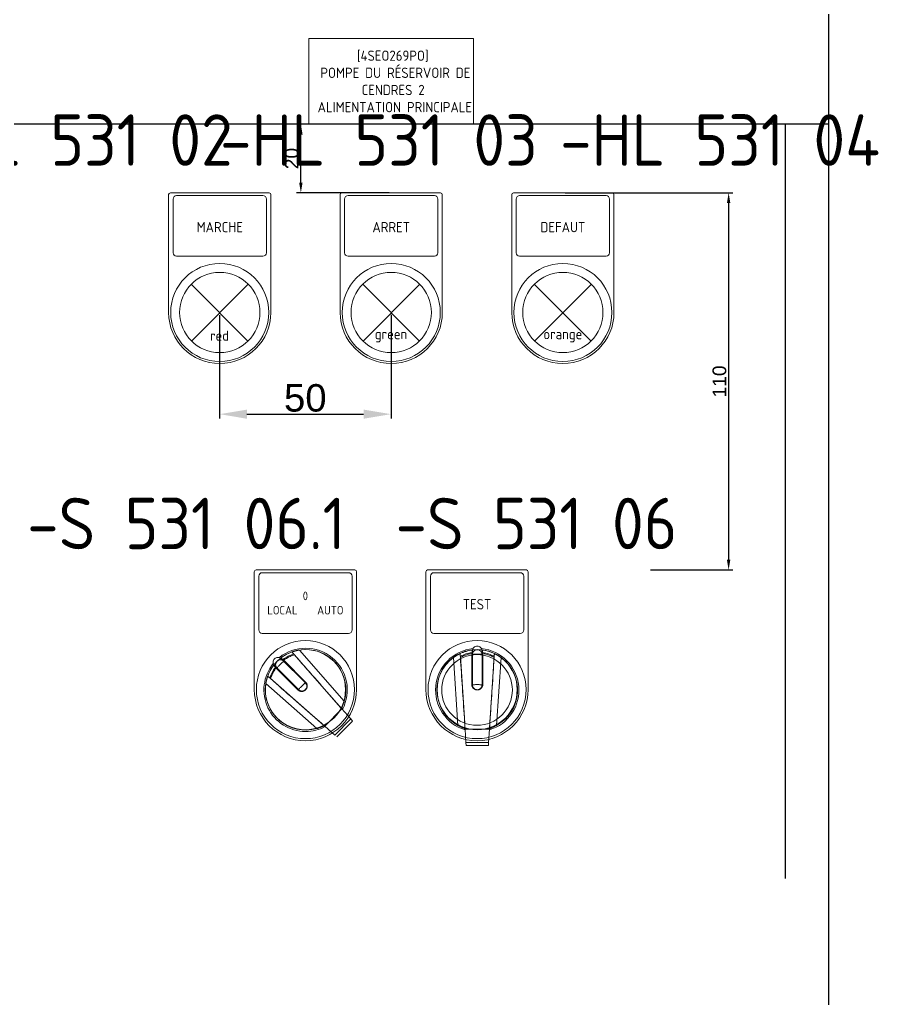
# Model space of a CAD drawing. Header units: millimetres. Extents: x 0 to 69574, y -5 to 41746.
# Drawn here: x 39697.3 to 39951.2, y 11404.2 to 11689.9 of the extents above; entities that cross this region are included whole.
import ezdxf
from ezdxf.enums import TextEntityAlignment as Align

# ---------------------------------------------------------------- set-up
doc = ezdxf.new("R2010")
doc.units = ezdxf.units.MM
doc.set_wipeout_variables(frame=1)
doc.layers.add('! NO PLOT !', color=7, linetype='Continuous', true_color=0xff75dd, plot=False)
doc.layers.add('000-PI-Oprema', color=30, linetype='Continuous', lineweight=5)
doc.layers.add('000-PI-ORMAR', color=2, linetype='Continuous')
doc.layers.add('000-PI_TEXT', color=7, linetype='Continuous')
doc.styles.add('PI0', font='isocpeur.ttf', dxfattribs={"width": 0.9})
doc.styles.get("Standard").update_dxf_attribs({"font": 'arial.ttf'})
doc.dimstyles.new('ISO-25', dxfattribs={"dimtxt": 4, "dimasz": 3, "dimexe": 1.25, "dimexo": 0.625, "dimtad": 1, "dimtxsty": 'Standard', "dimcen": 3, "dimadec": 0, "dimazin": 0, "dimtfac": 1, "dimtmove": 0, "dimatfit": 3, "dimfxl": 1, "dimarcsym": 0})
doc.dimstyles.new('ISO-25-lb', dxfattribs={"dimtxt": 8, "dimasz": 8, "dimexe": 1.25, "dimexo": 0.625, "dimtad": 1, "dimtxsty": 'Standard', "dimcen": 5, "dimadec": 0, "dimazin": 0, "dimtfac": 1, "dimtmove": 0, "dimatfit": 3, "dimfxl": 1, "dimarcsym": 0})

# ---------------------------------------------------------------- blocks, each defined once
blk = doc.blocks.new('podloska')
at = {"layer": '000-PI-Oprema'}
for p, q in [((43278.7, 39063.45), (43278.7, 39097.85)), ((43279.2, 39098.35), (43308, 39098.35)), ((43281, 39097.55), (43306.2, 39097.55)), ((43308.5, 39063.45), (43308.5, 39097.85)), ((43280, 39080.85), (43280, 39096.55)), ((43307.2, 39080.85), (43307.2, 39096.55)), ((43281, 39079.85), (43306.2, 39079.85))]:
    blk.add_line(p, q, dxfattribs=at)
blk.add_circle((43293.6, 39063.45), 14.3, dxfattribs=at)
at = {"layer": '000-PI-Oprema', "ltscale": 0.25}
blk.add_circle((43293.6, 39063.45), 11.7, dxfattribs=at)
at = {"layer": '000-PI-Oprema'}
for centre, radius, start, end in [((43279.2, 39097.85), 0.5, 90, 179.9998), ((43281, 39096.55), 1, 90, 180.0001), ((43306.2, 39096.55), 1, 359.9999, 90), ((43308, 39097.85), 0.5, 0.0002, 90), ((43281, 39080.85), 1, 180, 270), ((43306.2, 39080.85), 1, 270, 0), ((43293.6, 39063.45), 14.9, 180, 0)]:
    blk.add_arc(centre, radius, start, end, dxfattribs=at)
blk = doc.blocks.new('*D1580')
at = {"layer": '! NO PLOT !', "color": 0, "linetype": 'Continuous', "lineweight": -2, "ltscale": 0.25, "transparency": 16777216}
for p, q in [((39755.63, 11603.73), (39755.63, 11573.6)), ((39805.63, 11603.83), (39805.63, 11573.6)), ((39763.63, 11574.85), (39797.63, 11574.85))]:
    blk.add_line(p, q, dxfattribs=at)
at = {"layer": '! NO PLOT !', "color": 0, "ltscale": 0.25, "transparency": 16777216}
for points in [[(39763.63, 11576.18), (39763.63, 11573.51), (39755.63, 11574.85)], [(39797.63, 11576.18), (39797.63, 11573.51), (39805.63, 11574.85)]]:
    blk.add_solid(points, dxfattribs=at)
at = {"layer": 'Defpoints', "color": 0, "ltscale": 0.25, "transparency": 16777216}
for p in [(39755.63, 11604.35), (39805.63, 11604.45), (39805.63, 11574.85)]:
    blk.add_point(p, dxfattribs=at)
at = {"layer": '! NO PLOT !', "color": 0, "ltscale": 0.25, "transparency": 16777216, "insert": (39780.63, 11579.55), "char_height": 8, "attachment_point": 5}
blk.add_mtext('50', dxfattribs=at)
blk = doc.blocks.new('*D1581')
at = {"layer": '! NO PLOT !', "color": 0, "lineweight": -2, "ltscale": 0.25, "transparency": 16777216}
for p, q in [((39856.36, 11639.4), (39905.32, 11639.4)), ((39904.07, 11636.4), (39904.07, 11532.4)), ((39881.28, 11529.4), (39905.32, 11529.4))]:
    blk.add_line(p, q, dxfattribs=at)
at = {"layer": '! NO PLOT !', "color": 0, "ltscale": 0.25, "transparency": 16777216}
for points in [[(39903.57, 11636.4), (39904.57, 11636.4), (39904.07, 11639.4)], [(39903.57, 11532.4), (39904.57, 11532.4), (39904.07, 11529.4)]]:
    blk.add_solid(points, dxfattribs=at)
at = {"layer": 'Defpoints', "color": 0, "ltscale": 0.25, "transparency": 16777216}
for p in [(39855.73, 11639.4), (39880.66, 11529.4), (39904.07, 11529.4)]:
    blk.add_point(p, dxfattribs=at)
at = {"layer": '! NO PLOT !', "color": 0, "ltscale": 0.25, "transparency": 16777216, "insert": (39901.4, 11584.4), "char_height": 4, "attachment_point": 5, "rotation": 90}
blk.add_mtext('110', dxfattribs=at)
blk = doc.blocks.new('*D1594')
at = {"layer": '! NO PLOT !', "color": 0, "lineweight": -2, "ltscale": 0.25, "transparency": 16777216}
for p, q in [((39805.06, 11659.4), (39778.09, 11659.4)), ((39779.34, 11642.4), (39779.34, 11656.4)), ((39805.06, 11639.4), (39778.09, 11639.4))]:
    blk.add_line(p, q, dxfattribs=at)
at = {"layer": '! NO PLOT !', "color": 0, "ltscale": 0.25, "transparency": 16777216}
for points in [[(39778.84, 11656.4), (39779.84, 11656.4), (39779.34, 11659.4)], [(39778.84, 11642.4), (39779.84, 11642.4), (39779.34, 11639.4)]]:
    blk.add_solid(points, dxfattribs=at)
at = {"layer": 'Defpoints', "color": 0, "ltscale": 0.25, "transparency": 16777216}
for p in [(39779.34, 11659.4), (39805.68, 11659.4), (39805.68, 11639.4)]:
    blk.add_point(p, dxfattribs=at)
at = {"layer": '! NO PLOT !', "color": 0, "ltscale": 0.25, "transparency": 16777216, "insert": (39776.67, 11649.4), "char_height": 4, "attachment_point": 5, "rotation": 90}
blk.add_mtext('20', dxfattribs=at)

msp = doc.modelspace()

# ---------------------------------------------------------------- wipeouts: each hides what was drawn before it
msp.add_wipeout([(39609.672, 12763.904), (40001.672, 12763.904), (40001.672, 10766.904), (39609.672, 10766.904)]).dxf.layer = '000-PI-ORMAR'

# ---------------------------------------------------------------- next in the draw order: linework, layer by layer
at = {"layer": '! NO PLOT !'}
msp.add_line((39933.184, 12684.154), (39933.184, 10854.154), dxfattribs=at)
at = {"layer": '! NO PLOT !', "ltscale": 0.25}
for p, q in [((39933.184, 11659.404), (39678.184, 11659.404)), ((39920.511, 11659.404), (39920.511, 11439.404))]:
    msp.add_line(p, q, dxfattribs=at)
at = {"layer": '000-PI-Oprema'}
for p, q in [((39747.361, 11612.727), (39763.907, 11596.181)), ((39764.007, 11612.727), (39747.461, 11596.181)), ((39797.361, 11612.727), (39813.907, 11596.181)), ((39814.007, 11612.727), (39797.461, 11596.181)), ((39847.411, 11612.727), (39863.957, 11596.181)), ((39864.057, 11612.727), (39847.511, 11596.181)), ((39776.735, 11505.491), (39776.738, 11505.492)), ((39776.739, 11505.487), (39776.735, 11505.491)), ((39776.738, 11505.492), (39776.746, 11505.495)), ((39776.751, 11505.473), (39776.739, 11505.487)), ((39776.746, 11505.495), (39776.76, 11505.5)), ((39776.771, 11505.45), (39776.751, 11505.473)), ((39776.76, 11505.5), (39776.781, 11505.507)), ((39776.8, 11505.416), (39776.771, 11505.45)), ((39776.781, 11505.507), (39776.807, 11505.517)), ((39776.838, 11505.373), (39776.8, 11505.416)), ((39776.807, 11505.517), (39776.839, 11505.528)), ((39776.839, 11505.528), (39776.877, 11505.541)), ((39776.877, 11505.541), (39776.92, 11505.556)), ((39776.92, 11505.556), (39776.969, 11505.573)), ((39776.969, 11505.573), (39777.023, 11505.591)), ((39777.023, 11505.591), (39777.081, 11505.61)), ((39777.081, 11505.61), (39777.144, 11505.63)), ((39777.144, 11505.63), (39777.211, 11505.651)), ((39777.211, 11505.651), (39777.28, 11505.673)), ((39777.28, 11505.673), (39777.353, 11505.695)), ((39777.353, 11505.695), (39777.43, 11505.718)), ((39777.43, 11505.718), (39777.511, 11505.741)), ((39777.511, 11505.741), (39777.596, 11505.765)), ((39777.596, 11505.765), (39777.685, 11505.789)), ((39777.685, 11505.789), (39777.778, 11505.814)), ((39777.778, 11505.814), (39777.873, 11505.838)), ((39777.873, 11505.838), (39777.971, 11505.862)), ((39777.971, 11505.862), (39778.072, 11505.886)), ((39778.072, 11505.886), (39778.174, 11505.909)), ((39778.174, 11505.909), (39778.278, 11505.932)), ((39778.278, 11505.932), (39778.383, 11505.953)), ((39778.383, 11505.953), (39778.488, 11505.974)), ((39778.488, 11505.974), (39778.594, 11505.994)), ((39778.594, 11505.994), (39778.699, 11506.013)), ((39778.699, 11506.013), (39778.804, 11506.031)), ((39778.804, 11506.031), (39778.907, 11506.048)), ((39791.999, 11491.129), (39778.907, 11506.048)), ((39829.28, 11495.445), (39829.28, 11506.036)), ((39829.38, 11495.227), (39829.38, 11505.845)), ((39832.18, 11495.227), (39832.18, 11505.845)), ((39832.28, 11495.445), (39832.28, 11506.036)), ((39773.549, 11503.736), (39773.545, 11503.74)), ((39773.561, 11503.724), (39773.549, 11503.736)), ((39773.582, 11503.704), (39773.561, 11503.724)), ((39773.611, 11503.674), (39773.582, 11503.704)), ((39780.657, 11496.487), (39773.609, 11503.535)), ((39773.649, 11503.636), (39773.611, 11503.674)), ((39773.894, 11503.391), (39773.649, 11503.636)), ((39773.979, 11503.306), (39773.894, 11503.391)), ((39774.073, 11503.212), (39773.979, 11503.306)), ((39781.034, 11496.252), (39774.073, 11503.212)), ((39774.193, 11503.234), (39774.14, 11503.287)), ((39774.22, 11503.206), (39774.193, 11503.234)), ((39774.249, 11503.178), (39774.22, 11503.206)), ((39774.337, 11503.09), (39774.249, 11503.178)), ((39774.337, 11503.09), (39774.596, 11503.274)), ((39780.711, 11496.716), (39774.337, 11503.09)), ((39774.596, 11503.274), (39774.861, 11503.451)), ((39774.861, 11503.451), (39775.132, 11503.619)), ((39775.132, 11503.619), (39775.407, 11503.78)), ((39775.407, 11503.78), (39775.688, 11503.932)), ((39775.688, 11503.932), (39775.973, 11504.076)), ((39775.973, 11504.076), (39776.262, 11504.211)), ((39776.262, 11504.211), (39776.556, 11504.337)), ((39776.556, 11504.337), (39776.854, 11504.455)), ((39776.885, 11505.319), (39776.838, 11505.373)), ((39776.854, 11504.455), (39777.155, 11504.563)), ((39776.942, 11505.255), (39776.885, 11505.319)), ((39777.008, 11505.18), (39776.942, 11505.255)), ((39777.083, 11505.094), (39777.008, 11505.18)), ((39777.168, 11504.997), (39777.083, 11505.094)), ((39777.155, 11504.563), (39777.46, 11504.663)), ((39777.262, 11504.89), (39777.168, 11504.997)), ((39777.276, 11504.872), (39777.248, 11504.904)), ((39791.001, 11489.234), (39777.262, 11504.89)), ((39777.305, 11504.839), (39777.276, 11504.872)), ((39777.335, 11504.806), (39777.305, 11504.839)), ((39777.365, 11504.771), (39777.335, 11504.806)), ((39777.396, 11504.736), (39777.365, 11504.771)), ((39777.428, 11504.7), (39777.396, 11504.736)), ((39777.46, 11504.663), (39777.428, 11504.7)), ((39778.19, 11503.831), (39777.46, 11504.663)), ((39778.92, 11502.999), (39778.19, 11503.831)), ((39779.65, 11502.167), (39778.92, 11502.999)), ((39823.857, 11503.876), (39823.942, 11503.937)), ((39825.149, 11484.07), (39823.857, 11503.876)), ((39823.942, 11503.937), (39824.028, 11503.998)), ((39824.028, 11503.998), (39824.116, 11504.059)), ((39824.116, 11504.059), (39824.205, 11504.12)), ((39824.205, 11504.12), (39824.295, 11504.18)), ((39824.295, 11504.18), (39824.384, 11504.239)), ((39824.384, 11504.239), (39824.474, 11504.296)), ((39824.474, 11504.296), (39824.562, 11504.352)), ((39824.562, 11504.352), (39824.65, 11504.406)), ((39824.65, 11504.406), (39824.737, 11504.458)), ((39824.737, 11504.458), (39824.821, 11504.509)), ((39824.821, 11504.509), (39824.904, 11504.557)), ((39824.904, 11504.557), (39824.984, 11504.603)), ((39824.984, 11504.603), (39825.061, 11504.646)), ((39825.061, 11504.646), (39825.135, 11504.687)), ((39825.135, 11504.687), (39825.205, 11504.725)), ((39825.205, 11504.725), (39825.272, 11504.761)), ((39825.272, 11504.761), (39825.337, 11504.795)), ((39825.337, 11504.795), (39825.399, 11504.827)), ((39825.399, 11504.827), (39825.458, 11504.857)), ((39825.458, 11504.857), (39825.513, 11504.885)), ((39825.513, 11504.885), (39825.563, 11504.91)), ((39825.563, 11504.91), (39825.61, 11504.933)), ((39825.61, 11504.933), (39825.651, 11504.953)), ((39825.651, 11504.953), (39825.687, 11504.971)), ((39825.687, 11504.971), (39825.718, 11504.985)), ((39825.718, 11504.985), (39825.743, 11504.997)), ((39825.743, 11504.997), (39825.762, 11505.007)), ((39825.762, 11505.007), (39825.776, 11505.013)), ((39825.776, 11505.013), (39825.784, 11505.017)), ((39825.784, 11505.017), (39825.787, 11505.018)), ((39825.787, 11505.012), (39825.787, 11505.018)), ((39825.788, 11504.994), (39825.787, 11505.012)), ((39825.79, 11504.963), (39825.788, 11504.994)), ((39825.793, 11504.919), (39825.79, 11504.963)), ((39825.797, 11504.862), (39825.793, 11504.919)), ((39825.802, 11504.79), (39825.797, 11504.862)), ((39825.807, 11504.705), (39825.802, 11504.79)), ((39825.814, 11504.605), (39825.807, 11504.705)), ((39825.821, 11504.491), (39825.814, 11504.605)), ((39825.83, 11504.363), (39825.821, 11504.491)), ((39825.839, 11504.22), (39825.83, 11504.363)), ((39825.842, 11504.198), (39825.839, 11504.24)), ((39827.113, 11484.685), (39825.839, 11504.22)), ((39825.844, 11504.154), (39825.842, 11504.198)), ((39825.847, 11504.11), (39825.844, 11504.154)), ((39825.85, 11504.064), (39825.847, 11504.11)), ((39825.853, 11504.017), (39825.85, 11504.064)), ((39825.857, 11503.969), (39825.853, 11504.017)), ((39825.86, 11503.92), (39825.857, 11503.969)), ((39825.86, 11503.92), (39826.146, 11504.065)), ((39825.932, 11502.815), (39825.86, 11503.92)), ((39826.004, 11501.711), (39825.932, 11502.815)), ((39826.146, 11504.065), (39826.435, 11504.201)), ((39826.435, 11504.201), (39826.729, 11504.329)), ((39826.729, 11504.329), (39827.026, 11504.447)), ((39827.026, 11504.447), (39827.326, 11504.556)), ((39827.326, 11504.556), (39827.629, 11504.656)), ((39827.629, 11504.656), (39827.935, 11504.747)), ((39827.935, 11504.747), (39828.244, 11504.828)), ((39828.244, 11504.828), (39828.554, 11504.9)), ((39828.554, 11504.9), (39828.867, 11504.963)), ((39828.867, 11504.963), (39829.18, 11505.016)), ((39829.18, 11496.002), (39829.18, 11505.295)), ((39832.38, 11496.002), (39832.38, 11505.295)), ((39832.694, 11504.963), (39832.38, 11505.016)), ((39833.007, 11504.9), (39832.694, 11504.963)), ((39833.317, 11504.828), (39833.007, 11504.9)), ((39833.626, 11504.747), (39833.317, 11504.828)), ((39833.931, 11504.656), (39833.626, 11504.747)), ((39834.234, 11504.556), (39833.931, 11504.656)), ((39834.535, 11504.447), (39834.234, 11504.556)), ((39834.448, 11484.685), (39835.722, 11504.22)), ((39834.832, 11504.329), (39834.535, 11504.447)), ((39835.126, 11504.201), (39834.832, 11504.329)), ((39835.415, 11504.065), (39835.126, 11504.201)), ((39835.701, 11503.92), (39835.415, 11504.065)), ((39835.557, 11501.711), (39835.629, 11502.815)), ((39835.629, 11502.815), (39835.701, 11503.92)), ((39835.701, 11503.92), (39835.704, 11503.969)), ((39835.704, 11503.969), (39835.708, 11504.017)), ((39835.708, 11504.017), (39835.711, 11504.064)), ((39835.711, 11504.064), (39835.714, 11504.11)), ((39835.714, 11504.11), (39835.716, 11504.154)), ((39835.716, 11504.154), (39835.719, 11504.198)), ((39835.719, 11504.198), (39835.722, 11504.24)), ((39835.722, 11504.22), (39835.731, 11504.363)), ((39835.731, 11504.363), (39835.74, 11504.491)), ((39835.74, 11504.491), (39835.747, 11504.605)), ((39835.747, 11504.605), (39835.754, 11504.705)), ((39835.754, 11504.705), (39835.759, 11504.79)), ((39835.759, 11504.79), (39835.764, 11504.862)), ((39835.764, 11504.862), (39835.768, 11504.919)), ((39835.768, 11504.919), (39835.771, 11504.963)), ((39835.771, 11504.963), (39835.773, 11504.994)), ((39835.773, 11504.994), (39835.774, 11505.012)), ((39835.777, 11505.017), (39835.774, 11505.018)), ((39835.774, 11505.012), (39835.774, 11505.018)), ((39835.785, 11505.013), (39835.777, 11505.017)), ((39835.799, 11505.007), (39835.785, 11505.013)), ((39835.818, 11504.997), (39835.799, 11505.007)), ((39835.843, 11504.985), (39835.818, 11504.997)), ((39835.874, 11504.971), (39835.843, 11504.985)), ((39835.91, 11504.953), (39835.874, 11504.971)), ((39835.951, 11504.933), (39835.91, 11504.953)), ((39835.997, 11504.91), (39835.951, 11504.933)), ((39836.048, 11504.885), (39835.997, 11504.91)), ((39836.103, 11504.857), (39836.048, 11504.885)), ((39836.162, 11504.827), (39836.103, 11504.857)), ((39836.224, 11504.795), (39836.162, 11504.827)), ((39836.289, 11504.761), (39836.224, 11504.795)), ((39836.355, 11504.725), (39836.289, 11504.761)), ((39836.426, 11504.687), (39836.355, 11504.725)), ((39836.412, 11484.07), (39837.704, 11503.876)), ((39836.5, 11504.646), (39836.426, 11504.687)), ((39836.577, 11504.603), (39836.5, 11504.646)), ((39836.657, 11504.557), (39836.577, 11504.603)), ((39836.74, 11504.509), (39836.657, 11504.557)), ((39836.824, 11504.458), (39836.74, 11504.509)), ((39836.911, 11504.406), (39836.824, 11504.458)), ((39836.999, 11504.352), (39836.911, 11504.406)), ((39837.087, 11504.296), (39836.999, 11504.352)), ((39837.177, 11504.239), (39837.087, 11504.296)), ((39837.266, 11504.18), (39837.177, 11504.239)), ((39837.356, 11504.12), (39837.266, 11504.18)), ((39837.445, 11504.059), (39837.356, 11504.12)), ((39837.533, 11503.998), (39837.445, 11504.059)), ((39837.619, 11503.937), (39837.533, 11503.998)), ((39837.704, 11503.876), (39837.619, 11503.937)), ((39771.232, 11499.476), (39771.384, 11499.756)), ((39771.384, 11499.756), (39771.544, 11500.032)), ((39771.428, 11501.615), (39771.424, 11501.619)), ((39771.44, 11501.603), (39771.428, 11501.615)), ((39771.46, 11501.582), (39771.44, 11501.603)), ((39771.49, 11501.553), (39771.46, 11501.582)), ((39771.528, 11501.515), (39771.49, 11501.553)), ((39771.575, 11501.468), (39771.528, 11501.515)), ((39771.544, 11500.032), (39771.713, 11500.303)), ((39771.631, 11501.411), (39771.575, 11501.468)), ((39779.137, 11494.047), (39771.629, 11501.555)), ((39771.697, 11501.345), (39771.631, 11501.411)), ((39771.773, 11501.27), (39771.697, 11501.345)), ((39771.713, 11500.303), (39771.89, 11500.568)), ((39771.858, 11501.185), (39771.773, 11501.27)), ((39771.952, 11501.091), (39771.858, 11501.185)), ((39771.958, 11500.944), (39771.877, 11501.024)), ((39771.89, 11500.568), (39772.074, 11500.827)), ((39778.912, 11494.13), (39771.952, 11501.091)), ((39771.986, 11500.915), (39771.958, 11500.944)), ((39772.074, 11500.827), (39771.986, 11500.915)), ((39778.448, 11494.453), (39772.074, 11500.827)), ((39780.38, 11501.336), (39779.65, 11502.167)), ((39781.109, 11500.504), (39780.38, 11501.336)), ((39781.839, 11499.673), (39781.109, 11500.504)), ((39826.076, 11500.607), (39826.004, 11501.711)), ((39826.148, 11499.503), (39826.076, 11500.607)), ((39835.413, 11499.503), (39835.485, 11500.607)), ((39835.485, 11500.607), (39835.557, 11501.711)), ((39769.21, 11496.781), (39769.232, 11496.886)), ((39769.232, 11496.886), (39769.255, 11496.99)), ((39769.255, 11496.99), (39769.278, 11497.092)), ((39769.278, 11497.092), (39769.302, 11497.192)), ((39769.302, 11497.192), (39769.326, 11497.291)), ((39769.326, 11497.291), (39769.35, 11497.386)), ((39769.35, 11497.386), (39769.375, 11497.478)), ((39769.375, 11497.478), (39769.399, 11497.567)), ((39769.399, 11497.567), (39769.423, 11497.653)), ((39769.423, 11497.653), (39769.446, 11497.734)), ((39769.446, 11497.734), (39769.469, 11497.811)), ((39769.469, 11497.811), (39769.491, 11497.883)), ((39769.491, 11497.883), (39769.512, 11497.953)), ((39769.512, 11497.953), (39769.534, 11498.02)), ((39769.534, 11498.02), (39769.554, 11498.082)), ((39769.554, 11498.082), (39769.573, 11498.141)), ((39769.573, 11498.141), (39769.591, 11498.195)), ((39769.591, 11498.195), (39769.608, 11498.244)), ((39769.608, 11498.244), (39769.623, 11498.287)), ((39769.623, 11498.287), (39769.636, 11498.325)), ((39769.636, 11498.325), (39769.647, 11498.357)), ((39769.647, 11498.357), (39769.656, 11498.383)), ((39769.656, 11498.383), (39769.664, 11498.403)), ((39769.664, 11498.403), (39769.669, 11498.418)), ((39769.669, 11498.418), (39769.672, 11498.426)), ((39769.672, 11498.426), (39769.673, 11498.429)), ((39769.677, 11498.425), (39769.673, 11498.429)), ((39769.691, 11498.413), (39769.677, 11498.425)), ((39769.714, 11498.393), (39769.691, 11498.413)), ((39769.747, 11498.364), (39769.714, 11498.393)), ((39769.791, 11498.326), (39769.747, 11498.364)), ((39769.844, 11498.278), (39769.791, 11498.326)), ((39769.909, 11498.222), (39769.844, 11498.278)), ((39769.984, 11498.156), (39769.909, 11498.222)), ((39770.07, 11498.081), (39769.984, 11498.156)), ((39770.166, 11497.996), (39770.07, 11498.081)), ((39770.274, 11497.902), (39770.166, 11497.996)), ((39770.292, 11497.888), (39770.26, 11497.916)), ((39785.93, 11484.163), (39770.274, 11497.902)), ((39770.324, 11497.859), (39770.292, 11497.888)), ((39770.358, 11497.829), (39770.324, 11497.859)), ((39770.393, 11497.799), (39770.358, 11497.829)), ((39770.428, 11497.768), (39770.393, 11497.799)), ((39770.464, 11497.736), (39770.428, 11497.768)), ((39770.501, 11497.704), (39770.464, 11497.736)), ((39770.501, 11497.704), (39770.601, 11498.009)), ((39771.333, 11496.974), (39770.501, 11497.704)), ((39770.601, 11498.009), (39770.709, 11498.31)), ((39770.709, 11498.31), (39770.827, 11498.607)), ((39770.827, 11498.607), (39770.953, 11498.901)), ((39770.953, 11498.901), (39771.088, 11499.191)), ((39771.088, 11499.191), (39771.232, 11499.476)), ((39772.165, 11496.244), (39771.333, 11496.974)), ((39782.568, 11498.842), (39781.839, 11499.673)), ((39783.298, 11498.01), (39782.568, 11498.842)), ((39784.756, 11496.348), (39783.298, 11498.01)), ((39826.22, 11498.399), (39826.148, 11499.503)), ((39826.292, 11497.295), (39826.22, 11498.399)), ((39826.364, 11496.191), (39826.292, 11497.295)), ((39835.197, 11496.191), (39835.269, 11497.295)), ((39835.269, 11497.295), (39835.341, 11498.399)), ((39835.341, 11498.399), (39835.413, 11499.503)), ((39769.116, 11496.257), (39769.133, 11496.36)), ((39784.034, 11483.165), (39769.116, 11496.257)), ((39769.133, 11496.36), (39769.151, 11496.464)), ((39769.151, 11496.464), (39769.169, 11496.57)), ((39769.169, 11496.57), (39769.189, 11496.675)), ((39769.189, 11496.675), (39769.21, 11496.781)), ((39772.997, 11495.514), (39772.165, 11496.244)), ((39773.828, 11494.784), (39772.997, 11495.514)), ((39774.66, 11494.054), (39773.828, 11494.784)), ((39775.491, 11493.325), (39774.66, 11494.054)), ((39778.5, 11494.404), (39778.448, 11494.453)), ((39778.554, 11494.356), (39778.5, 11494.404)), ((39778.61, 11494.312), (39778.554, 11494.356)), ((39778.668, 11494.269), (39778.61, 11494.312)), ((39778.728, 11494.23), (39778.668, 11494.269)), ((39778.79, 11494.193), (39778.728, 11494.23)), ((39778.853, 11494.159), (39778.79, 11494.193)), ((39778.917, 11494.128), (39778.853, 11494.159)), ((39778.984, 11494.1), (39778.917, 11494.128)), ((39779.051, 11494.074), (39778.984, 11494.1)), ((39779.119, 11494.052), (39779.051, 11494.074)), ((39779.188, 11494.033), (39779.119, 11494.052)), ((39779.258, 11494.017), (39779.188, 11494.033)), ((39779.329, 11494.004), (39779.258, 11494.017)), ((39779.4, 11493.995), (39779.329, 11494.004)), ((39779.472, 11493.988), (39779.4, 11493.995)), ((39779.543, 11493.985), (39779.472, 11493.988)), ((39779.615, 11493.985), (39779.543, 11493.985)), ((39779.615, 11493.985), (39779.687, 11493.988)), ((39779.687, 11493.988), (39779.758, 11493.995)), ((39779.758, 11493.995), (39779.829, 11494.004)), ((39779.829, 11494.004), (39779.9, 11494.017)), ((39779.9, 11494.017), (39779.97, 11494.033)), ((39779.97, 11494.033), (39780.039, 11494.052)), ((39780.039, 11494.052), (39780.108, 11494.074)), ((39780.108, 11494.074), (39780.175, 11494.1)), ((39780.175, 11494.1), (39780.241, 11494.128)), ((39780.241, 11494.128), (39780.306, 11494.159)), ((39780.306, 11494.159), (39780.369, 11494.193)), ((39780.369, 11494.193), (39780.43, 11494.23)), ((39780.43, 11494.23), (39780.49, 11494.269)), ((39780.49, 11494.269), (39780.548, 11494.312)), ((39780.548, 11494.312), (39780.605, 11494.356)), ((39780.605, 11494.356), (39780.659, 11494.404)), ((39781.117, 11496.027), (39780.657, 11496.487)), ((39780.659, 11494.404), (39780.711, 11494.453)), ((39780.76, 11496.664), (39780.711, 11496.716)), ((39780.711, 11494.453), (39780.76, 11494.505)), ((39780.807, 11496.61), (39780.76, 11496.664)), ((39780.76, 11494.505), (39780.807, 11494.559)), ((39780.852, 11496.554), (39780.807, 11496.61)), ((39780.807, 11494.559), (39780.852, 11494.615)), ((39780.894, 11496.496), (39780.852, 11496.554)), ((39780.852, 11494.615), (39780.894, 11494.673)), ((39780.934, 11496.436), (39780.894, 11496.496)), ((39780.894, 11494.673), (39780.934, 11494.733)), ((39780.971, 11496.374), (39780.934, 11496.436)), ((39780.934, 11494.733), (39780.971, 11494.795)), ((39781.005, 11496.311), (39780.971, 11496.374)), ((39780.971, 11494.795), (39781.005, 11494.858)), ((39781.036, 11496.246), (39781.005, 11496.311)), ((39781.005, 11494.858), (39781.036, 11494.923)), ((39781.064, 11496.18), (39781.036, 11496.246)), ((39781.036, 11494.923), (39781.064, 11494.989)), ((39781.089, 11496.113), (39781.064, 11496.18)), ((39781.064, 11494.989), (39781.089, 11495.056)), ((39781.112, 11496.045), (39781.089, 11496.113)), ((39781.089, 11495.056), (39781.112, 11495.125)), ((39781.131, 11495.976), (39781.112, 11496.045)), ((39781.112, 11495.125), (39781.131, 11495.194)), ((39781.147, 11495.906), (39781.131, 11495.976)), ((39781.131, 11495.194), (39781.147, 11495.264)), ((39781.159, 11495.835), (39781.147, 11495.906)), ((39781.147, 11495.264), (39781.16, 11495.334)), ((39781.169, 11495.764), (39781.159, 11495.835)), ((39781.16, 11495.334), (39781.169, 11495.406)), ((39781.176, 11495.692), (39781.169, 11495.764)), ((39781.169, 11495.406), (39781.176, 11495.477)), ((39781.179, 11495.621), (39781.176, 11495.692)), ((39781.176, 11495.477), (39781.179, 11495.549)), ((39781.179, 11495.549), (39781.179, 11495.621)), ((39785.485, 11495.518), (39784.756, 11496.348)), ((39786.214, 11494.687), (39785.485, 11495.518)), ((39786.943, 11493.856), (39786.214, 11494.687)), ((39826.436, 11495.088), (39826.364, 11496.191)), ((39826.508, 11493.985), (39826.436, 11495.088)), ((39826.58, 11492.881), (39826.508, 11493.985)), ((39829.182, 11495.93), (39829.18, 11496.002)), ((39829.187, 11495.859), (39829.182, 11495.93)), ((39829.195, 11495.787), (39829.187, 11495.859)), ((39829.206, 11495.716), (39829.195, 11495.787)), ((39829.221, 11495.646), (39829.206, 11495.716)), ((39829.238, 11495.576), (39829.221, 11495.646)), ((39829.259, 11495.508), (39829.238, 11495.576)), ((39829.282, 11495.44), (39829.259, 11495.508)), ((39829.309, 11495.373), (39829.282, 11495.44)), ((39829.339, 11495.308), (39829.309, 11495.373)), ((39829.371, 11495.244), (39829.339, 11495.308)), ((39829.407, 11495.181), (39829.371, 11495.244)), ((39829.445, 11495.121), (39829.407, 11495.181)), ((39829.486, 11495.062), (39829.445, 11495.121)), ((39829.529, 11495.005), (39829.486, 11495.062)), ((39829.576, 11494.949), (39829.529, 11495.005)), ((39829.624, 11494.896), (39829.576, 11494.949)), ((39829.675, 11494.846), (39829.624, 11494.896)), ((39829.728, 11494.797), (39829.675, 11494.846)), ((39829.783, 11494.751), (39829.728, 11494.797)), ((39829.84, 11494.708), (39829.783, 11494.751)), ((39829.899, 11494.667), (39829.84, 11494.708)), ((39829.96, 11494.629), (39829.899, 11494.667)), ((39830.022, 11494.593), (39829.96, 11494.629)), ((39830.086, 11494.561), (39830.022, 11494.593)), ((39830.152, 11494.531), (39830.086, 11494.561)), ((39830.218, 11494.504), (39830.152, 11494.531)), ((39830.286, 11494.48), (39830.218, 11494.504)), ((39830.355, 11494.46), (39830.286, 11494.48)), ((39830.424, 11494.442), (39830.355, 11494.46)), ((39830.495, 11494.428), (39830.424, 11494.442)), ((39830.566, 11494.417), (39830.495, 11494.428)), ((39830.637, 11494.408), (39830.566, 11494.417)), ((39830.709, 11494.404), (39830.637, 11494.408)), ((39830.78, 11494.402), (39830.709, 11494.404)), ((39830.78, 11494.402), (39830.852, 11494.404)), ((39830.852, 11494.404), (39830.924, 11494.408)), ((39830.924, 11494.408), (39830.995, 11494.417)), ((39830.995, 11494.417), (39831.066, 11494.428)), ((39831.066, 11494.428), (39831.136, 11494.442)), ((39831.136, 11494.442), (39831.206, 11494.46)), ((39831.206, 11494.46), (39831.275, 11494.48)), ((39831.275, 11494.48), (39831.343, 11494.504)), ((39831.343, 11494.504), (39831.409, 11494.531)), ((39831.409, 11494.531), (39831.475, 11494.561)), ((39831.475, 11494.561), (39831.539, 11494.593)), ((39831.539, 11494.593), (39831.601, 11494.629)), ((39831.601, 11494.629), (39831.662, 11494.667)), ((39831.662, 11494.667), (39831.721, 11494.708)), ((39831.721, 11494.708), (39831.778, 11494.751)), ((39831.778, 11494.751), (39831.833, 11494.797)), ((39831.833, 11494.797), (39831.886, 11494.846)), ((39831.886, 11494.846), (39831.937, 11494.896)), ((39831.937, 11494.896), (39831.985, 11494.949)), ((39831.985, 11494.949), (39832.031, 11495.005)), ((39832.031, 11495.005), (39832.075, 11495.062)), ((39832.075, 11495.062), (39832.116, 11495.121)), ((39832.116, 11495.121), (39832.154, 11495.181)), ((39832.154, 11495.181), (39832.189, 11495.244)), ((39832.189, 11495.244), (39832.222, 11495.308)), ((39832.222, 11495.308), (39832.252, 11495.373)), ((39832.252, 11495.373), (39832.278, 11495.44)), ((39832.278, 11495.44), (39832.302, 11495.508)), ((39832.302, 11495.508), (39832.323, 11495.576)), ((39832.323, 11495.576), (39832.34, 11495.646)), ((39832.34, 11495.646), (39832.355, 11495.716)), ((39832.355, 11495.716), (39832.366, 11495.787)), ((39832.366, 11495.787), (39832.374, 11495.859)), ((39832.374, 11495.859), (39832.379, 11495.93)), ((39832.379, 11495.93), (39832.38, 11496.002)), ((39834.981, 11492.881), (39835.053, 11493.985)), ((39835.053, 11493.985), (39835.125, 11495.088)), ((39835.125, 11495.088), (39835.197, 11496.191)), ((39776.322, 11492.595), (39775.491, 11493.325)), ((39777.153, 11491.866), (39776.322, 11492.595)), ((39778.815, 11490.408), (39777.153, 11491.866)), ((39787.672, 11493.026), (39786.943, 11493.856)), ((39789.129, 11491.365), (39787.672, 11493.026)), ((39789.858, 11490.535), (39789.129, 11491.365)), ((39791.934, 11490.914), (39791.999, 11491.129)), ((39826.652, 11491.778), (39826.58, 11492.881)), ((39826.723, 11490.675), (39826.652, 11491.778)), ((39834.837, 11490.675), (39834.909, 11491.778)), ((39834.909, 11491.778), (39834.981, 11492.881)), ((39779.646, 11489.678), (39778.815, 11490.408)), ((39780.477, 11488.949), (39779.646, 11489.678)), ((39781.308, 11488.221), (39780.477, 11488.949)), ((39786.289, 11483.849), (39791.314, 11488.875)), ((39786.293, 11483.844), (39791.32, 11488.871)), ((39791.314, 11488.875), (39789.858, 11490.535)), ((39790.174, 11490.175), (39790.175, 11490.176)), ((39791, 11489.233), (39791.001, 11489.234)), ((39791.32, 11488.871), (39791.001, 11489.234)), ((39793.893, 11485.939), (39791.32, 11488.871)), ((39791.334, 11489.166), (39791.337, 11489.229)), ((39791.336, 11489.103), (39791.334, 11489.166)), ((39791.344, 11489.042), (39791.336, 11489.103)), ((39791.337, 11489.229), (39791.345, 11489.294)), ((39791.357, 11488.981), (39791.344, 11489.042)), ((39791.345, 11489.294), (39791.358, 11489.359)), ((39791.375, 11488.922), (39791.357, 11488.981)), ((39791.358, 11489.359), (39791.375, 11489.426)), ((39791.375, 11489.426), (39791.396, 11489.495)), ((39791.398, 11488.863), (39791.375, 11488.922)), ((39791.396, 11489.495), (39791.422, 11489.565)), ((39791.427, 11488.803), (39791.398, 11488.863)), ((39791.422, 11489.565), (39791.45, 11489.638)), ((39791.461, 11488.744), (39791.427, 11488.803)), ((39791.45, 11489.638), (39791.482, 11489.713)), ((39791.499, 11488.684), (39791.461, 11488.744)), ((39791.482, 11489.713), (39791.556, 11489.883)), ((39791.543, 11488.624), (39791.499, 11488.684)), ((39791.591, 11488.564), (39791.543, 11488.624)), ((39791.556, 11489.883), (39791.632, 11490.07)), ((39791.643, 11488.503), (39791.591, 11488.564)), ((39791.632, 11490.07), (39791.71, 11490.27)), ((39791.71, 11490.27), (39791.788, 11490.48)), ((39791.788, 11490.48), (39791.863, 11490.696)), ((39791.863, 11490.696), (39791.934, 11490.914)), ((39826.795, 11489.573), (39826.723, 11490.675)), ((39826.867, 11488.47), (39826.795, 11489.573)), ((39826.939, 11487.368), (39826.867, 11488.47)), ((39834.622, 11487.368), (39834.694, 11488.47)), ((39834.694, 11488.47), (39834.765, 11489.573)), ((39834.765, 11489.573), (39834.837, 11490.675)), ((39782.138, 11487.492), (39781.308, 11488.221)), ((39784.629, 11485.306), (39782.138, 11487.492)), ((39789.225, 11481.271), (39793.893, 11485.939)), ((39794.44, 11485.316), (39793.893, 11485.939)), ((39827.011, 11486.266), (39826.939, 11487.368)), ((39827.083, 11485.163), (39827.011, 11486.266)), ((39834.478, 11485.163), (39834.55, 11486.266)), ((39834.55, 11486.266), (39834.622, 11487.368)), ((39784.034, 11483.165), (39784.171, 11483.206)), ((39784.171, 11483.206), (39784.309, 11483.249)), ((39784.309, 11483.249), (39784.448, 11483.295)), ((39784.448, 11483.295), (39784.586, 11483.342)), ((39784.586, 11483.342), (39784.722, 11483.39)), ((39786.289, 11483.849), (39784.629, 11485.306)), ((39784.722, 11483.39), (39784.856, 11483.439)), ((39784.856, 11483.439), (39784.986, 11483.489)), ((39784.986, 11483.489), (39785.111, 11483.539)), ((39784.988, 11484.989), (39784.989, 11484.99)), ((39785.111, 11483.539), (39785.231, 11483.588)), ((39785.231, 11483.588), (39785.345, 11483.636)), ((39785.345, 11483.636), (39785.451, 11483.682)), ((39785.451, 11483.682), (39785.525, 11483.713)), ((39785.525, 11483.713), (39785.598, 11483.742)), ((39785.598, 11483.742), (39785.669, 11483.767)), ((39785.669, 11483.767), (39785.738, 11483.789)), ((39785.738, 11483.789), (39785.806, 11483.806)), ((39785.806, 11483.806), (39785.871, 11483.819)), ((39785.871, 11483.819), (39785.935, 11483.827)), ((39785.93, 11484.163), (39785.931, 11484.164)), ((39786.293, 11483.844), (39785.93, 11484.163)), ((39785.935, 11483.827), (39785.998, 11483.83)), ((39786.06, 11483.827), (39785.998, 11483.83)), ((39786.122, 11483.82), (39786.06, 11483.827)), ((39786.183, 11483.807), (39786.122, 11483.82)), ((39786.243, 11483.789), (39786.183, 11483.807)), ((39786.302, 11483.765), (39786.243, 11483.789)), ((39789.225, 11481.271), (39786.293, 11483.844)), ((39786.361, 11483.737), (39786.302, 11483.765)), ((39786.42, 11483.703), (39786.361, 11483.737)), ((39786.479, 11483.664), (39786.42, 11483.703)), ((39786.539, 11483.621), (39786.479, 11483.664)), ((39786.6, 11483.573), (39786.539, 11483.621)), ((39786.661, 11483.521), (39786.6, 11483.573)), ((39789.848, 11480.724), (39794.44, 11485.316)), ((39825.274, 11484.002), (39825.149, 11484.07)), ((39825.402, 11483.935), (39825.274, 11484.002)), ((39825.533, 11483.869), (39825.402, 11483.935)), ((39825.664, 11483.805), (39825.533, 11483.869)), ((39825.794, 11483.742), (39825.664, 11483.805)), ((39825.924, 11483.683), (39825.794, 11483.742)), ((39826.051, 11483.626), (39825.924, 11483.683)), ((39826.174, 11483.572), (39826.051, 11483.626)), ((39826.294, 11483.522), (39826.174, 11483.572)), ((39826.408, 11483.476), (39826.294, 11483.522)), ((39826.516, 11483.433), (39826.408, 11483.476)), ((39826.591, 11483.403), (39826.516, 11483.433)), ((39826.662, 11483.372), (39826.591, 11483.403)), ((39826.73, 11483.34), (39826.662, 11483.372)), ((39826.795, 11483.306), (39826.73, 11483.34)), ((39826.854, 11483.271), (39826.795, 11483.306)), ((39826.91, 11483.233), (39826.854, 11483.271)), ((39826.961, 11483.194), (39826.91, 11483.233)), ((39827.007, 11483.151), (39826.961, 11483.194)), ((39827.05, 11483.106), (39827.007, 11483.151)), ((39827.088, 11483.057), (39827.05, 11483.106)), ((39827.155, 11484.061), (39827.083, 11485.163)), ((39827.122, 11483.004), (39827.088, 11483.057)), ((39827.194, 11483.435), (39827.113, 11484.685)), ((39827.113, 11484.685), (39827.114, 11484.685)), ((39827.151, 11482.949), (39827.122, 11483.004)), ((39827.177, 11482.891), (39827.151, 11482.949)), ((39827.227, 11482.96), (39827.155, 11484.061)), ((39827.198, 11482.829), (39827.177, 11482.891)), ((39827.226, 11482.953), (39827.194, 11483.435)), ((39827.194, 11483.435), (39827.196, 11483.435)), ((39827.216, 11482.763), (39827.198, 11482.829)), ((39827.231, 11482.694), (39827.216, 11482.763)), ((39827.48, 11479.06), (39827.226, 11482.953)), ((39827.226, 11482.953), (39834.335, 11482.953)), ((39827.227, 11482.96), (39834.334, 11482.96)), ((39827.242, 11482.621), (39827.231, 11482.694)), ((39827.251, 11482.544), (39827.242, 11482.621)), ((39827.258, 11482.465), (39827.251, 11482.544)), ((39834.081, 11479.06), (39834.335, 11482.953)), ((39834.303, 11482.465), (39834.31, 11482.544)), ((39834.31, 11482.544), (39834.318, 11482.621)), ((39834.318, 11482.621), (39834.33, 11482.694)), ((39834.33, 11482.694), (39834.345, 11482.764)), ((39834.334, 11482.96), (39834.406, 11484.061)), ((39834.335, 11482.953), (39834.367, 11483.435)), ((39834.345, 11482.764), (39834.363, 11482.83)), ((39834.363, 11482.83), (39834.384, 11482.892)), ((39834.365, 11483.435), (39834.367, 11483.435)), ((39834.367, 11483.435), (39834.448, 11484.685)), ((39834.384, 11482.892), (39834.41, 11482.95)), ((39834.406, 11484.061), (39834.478, 11485.163)), ((39834.41, 11482.95), (39834.439, 11483.005)), ((39834.439, 11483.005), (39834.473, 11483.056)), ((39834.447, 11484.685), (39834.448, 11484.685)), ((39834.473, 11483.056), (39834.511, 11483.105)), ((39834.511, 11483.105), (39834.553, 11483.151)), ((39834.553, 11483.151), (39834.601, 11483.194)), ((39834.601, 11483.194), (39834.652, 11483.234)), ((39834.652, 11483.234), (39834.707, 11483.271)), ((39834.707, 11483.271), (39834.767, 11483.307)), ((39834.767, 11483.307), (39834.83, 11483.34)), ((39834.83, 11483.34), (39834.898, 11483.372)), ((39834.898, 11483.372), (39834.969, 11483.403)), ((39834.969, 11483.403), (39835.045, 11483.433)), ((39835.045, 11483.433), (39835.153, 11483.476)), ((39835.153, 11483.476), (39835.267, 11483.522)), ((39835.267, 11483.522), (39835.386, 11483.572)), ((39835.386, 11483.572), (39835.51, 11483.626)), ((39835.51, 11483.626), (39835.637, 11483.683)), ((39835.637, 11483.683), (39835.767, 11483.742)), ((39835.767, 11483.742), (39835.897, 11483.805)), ((39835.897, 11483.805), (39836.028, 11483.869)), ((39836.028, 11483.869), (39836.159, 11483.935)), ((39836.159, 11483.935), (39836.287, 11484.002)), ((39836.287, 11484.002), (39836.412, 11484.07)), ((39827.534, 11478.233), (39827.48, 11479.06)), ((39827.48, 11479.06), (39834.081, 11479.06)), ((39827.534, 11478.233), (39834.027, 11478.233)), ((39834.027, 11478.233), (39834.081, 11479.06))]:
    msp.add_line(p, q, dxfattribs=at)
msp.add_lwpolyline([(39781.684, 11684.404), (39829.684, 11684.404), (39829.684, 11659.404), (39781.684, 11659.404)], close=True, dxfattribs=at)
for points in [[(39829.497, 11506.405), (39829.41, 11506.131), (39829.38, 11505.845)], [(39832.18, 11504.762), (39832.154, 11505.034), (39832.074, 11505.296), (39831.945, 11505.538), (39831.77, 11505.749), (39831.558, 11505.923), (39831.316, 11506.052), (39831.054, 11506.131), (39830.78, 11506.158), (39830.507, 11506.131), (39830.245, 11506.052), (39830.003, 11505.923), (39829.79, 11505.749), (39829.616, 11505.538), (39829.487, 11505.296), (39829.407, 11505.034), (39829.38, 11504.762)], [(39832.064, 11506.405), (39831.933, 11506.625), (39831.759, 11506.818), (39831.548, 11506.975), (39831.309, 11507.092), (39831.05, 11507.164), (39830.78, 11507.189), (39830.511, 11507.164), (39830.252, 11507.092), (39830.013, 11506.975), (39829.802, 11506.818), (39829.628, 11506.625), (39829.497, 11506.405)], [(39832.18, 11505.845), (39832.151, 11506.131), (39832.064, 11506.405)], [(39773.131, 11503.849), (39772.882, 11503.911), (39772.623, 11503.924), (39772.363, 11503.887), (39772.111, 11503.8), (39771.877, 11503.668), (39771.669, 11503.495), (39771.496, 11503.287), (39771.364, 11503.053), (39771.277, 11502.801), (39771.24, 11502.541), (39771.252, 11502.281), (39771.315, 11502.033)], [(39774.375, 11502.769), (39774.163, 11502.942), (39773.922, 11503.071), (39773.66, 11503.15), (39773.387, 11503.177), (39773.114, 11503.15), (39772.852, 11503.07), (39772.61, 11502.94), (39772.398, 11502.766), (39772.224, 11502.554), (39772.094, 11502.312), (39772.014, 11502.05), (39771.987, 11501.777), (39772.013, 11501.504), (39772.093, 11501.242), (39772.221, 11501.001), (39772.395, 11500.789)], [(39774.375, 11502.769), (39774.344, 11502.761), (39774.277, 11502.716), (39774.175, 11502.635), (39774.043, 11502.52), (39773.886, 11502.378), (39773.71, 11502.212), (39773.52, 11502.03), (39773.326, 11501.838), (39773.134, 11501.643), (39772.952, 11501.454), (39772.786, 11501.278), (39772.643, 11501.12), (39772.529, 11500.988), (39772.448, 11500.887), (39772.403, 11500.819), (39772.395, 11500.789)], [(39773.609, 11503.535), (39773.386, 11503.716), (39773.131, 11503.849)], [(39832.18, 11504.762), (39832.154, 11504.778), (39832.074, 11504.794), (39831.945, 11504.808), (39831.77, 11504.821), (39831.558, 11504.831), (39831.316, 11504.839), (39831.054, 11504.843), (39830.78, 11504.845), (39830.507, 11504.843), (39830.245, 11504.839), (39830.003, 11504.831), (39829.79, 11504.821), (39829.616, 11504.808), (39829.487, 11504.794), (39829.407, 11504.778), (39829.38, 11504.762)], [(39771.315, 11502.033), (39771.447, 11501.778), (39771.629, 11501.555)], [(39780.657, 11496.487), (39780.627, 11496.479), (39780.559, 11496.434), (39780.458, 11496.352), (39780.326, 11496.238), (39780.168, 11496.096), (39779.992, 11495.93), (39779.803, 11495.747), (39779.608, 11495.555), (39779.416, 11495.361), (39779.234, 11495.172), (39779.068, 11494.996), (39778.926, 11494.838), (39778.811, 11494.706), (39778.73, 11494.605), (39778.685, 11494.537), (39778.677, 11494.507)], [(39778.677, 11494.507), (39778.889, 11494.333), (39779.131, 11494.204), (39779.393, 11494.125), (39779.666, 11494.098), (39779.939, 11494.125), (39780.201, 11494.205), (39780.443, 11494.334), (39780.655, 11494.509), (39780.829, 11494.721), (39780.959, 11494.963), (39781.039, 11495.225), (39781.066, 11495.498), (39781.039, 11495.771), (39780.96, 11496.033), (39780.831, 11496.275), (39780.657, 11496.487)], [(39832.18, 11495.878), (39832.154, 11495.894), (39832.074, 11495.909), (39831.945, 11495.924), (39831.77, 11495.936), (39831.558, 11495.947), (39831.316, 11495.954), (39831.054, 11495.959), (39830.78, 11495.961), (39830.507, 11495.959), (39830.245, 11495.954), (39830.003, 11495.947), (39829.79, 11495.936), (39829.616, 11495.924), (39829.487, 11495.909), (39829.407, 11495.894), (39829.38, 11495.878)], [(39829.38, 11495.878), (39829.407, 11495.605), (39829.487, 11495.343), (39829.616, 11495.101), (39829.79, 11494.89), (39830.003, 11494.716), (39830.245, 11494.587), (39830.507, 11494.507), (39830.78, 11494.48), (39831.054, 11494.507), (39831.316, 11494.587), (39831.558, 11494.716), (39831.77, 11494.89), (39831.945, 11495.101), (39832.074, 11495.343), (39832.154, 11495.605), (39832.18, 11495.878)]]:
    msp.add_lwpolyline(points, dxfattribs=at)
at = {"layer": '000-PI-Oprema', "ltscale": 0.25}
msp.add_circle((39830.78, 11494.482), 11.7, dxfattribs=at)
at = {"layer": '000-PI-Oprema'}
msp.add_circle((39830.709, 11494.404), 10.3, dxfattribs=at)
for centre, radius, start, end in [((39780.725, 11494.439), 12.15, 332.06339, 129.08147), ((39780.725, 11494.439), 11.75, 109.84984, 128.23046), ((39780.725, 11494.439), 11.75, 343.63927, 98.89794), ((39830.78, 11494.382), 12.15, 95.91853, 252.93658), ((39830.78, 11494.382), 11.75, 97.33437, 115.15016), ((39830.78, 11494.382), 11.75, 96.76953, 97.33437), ((39830.78, 11494.382), 12.15, 287.06339, 84.08147), ((39830.78, 11494.382), 11.75, 64.84984, 83.23046), ((39780.725, 11494.439), 11.01, 126.64371, 127.16937), ((39780.711, 11494.453), 11.01, 108.33018, 126.64371), ((39780.725, 11494.439), 11.01, 108.33018, 108.33753), ((39830.78, 11494.382), 11.75, 126.10206, 241.36073), ((39830.78, 11494.402), 11.01, 98.35629, 116.66982), ((39830.78, 11494.382), 11.01, 116.66247, 116.66982), ((39830.78, 11494.382), 11.01, 97.83063, 98.35629), ((39830.78, 11494.382), 11.01, 81.64371, 82.16937), ((39830.78, 11494.402), 11.01, 63.33018, 81.64371), ((39830.78, 11494.382), 11.01, 63.33018, 63.33753), ((39830.78, 11494.382), 11.75, 298.63927, 53.89794), ((39780.725, 11494.439), 12.15, 140.91853, 270), ((39780.725, 11494.439), 11.75, 142.33437, 160.15016), ((39780.711, 11494.453), 11.01, 143.35629, 161.66982), ((39780.725, 11494.439), 11.75, 141.76954, 142.33437), ((39780.725, 11494.439), 11.01, 142.83063, 143.35629), ((39780.725, 11494.439), 11.01, 161.66247, 161.66982), ((39780.725, 11494.439), 11.75, 171.10206, 286.36073), ((39780.725, 11494.439), 12.15, 270, 297.93658)]:
    msp.add_arc(centre, radius, start, end, dxfattribs=at)

# ---------------------------------------------------------------- next in the draw order: block references
for p in [(-3537.912, -27458.947), (-3487.912, -27458.947), (-3437.862, -27458.947), (-3512.937, -27568.947), (-3462.887, -27568.947)]:
    msp.add_blockref('podloska', p, dxfattribs=at)

# ---------------------------------------------------------------- next in the draw order: texts
at = {"layer": '! NO PLOT !', "char_height": 3, "width": 27.82747, "attachment_point": 5, "style": 'PI0'}
for s, insert in [('{\\fISOCPEUR|b0|i0|c238|p34;red}', (39755.634, 11597.75)), ('{\\fISOCPEUR|b0|i0|c238|p34;green}', (39805.634, 11597.75)), ('{\\fISOCPEUR|b0|i0|c238|p34;orange}', (39855.734, 11597.75))]:
    msp.add_mtext(s, dxfattribs=dict(at, insert=insert))
at = {"layer": '000-PI_TEXT', "style": 'PI0', "width": 0.9}
for s, p in [('-HL 531 02', (39713.279, 11654.824)), ('-HL 531 03', (39802.087, 11654.824)), ('-HL 531 04', (39901.564, 11654.824)), ('-S 531 06.1', (39745.97, 11542.992)), ('-S 531 06', (39848.019, 11542.992))]:
    msp.add_text(s, height=15, dxfattribs=at).set_placement(p, align=Align.MIDDLE)
at = {"layer": '000-PI_TEXT', "linetype": 'Continuous', "insert": (39781.684, 11671.904), "char_height": 3, "width": 48, "attachment_point": 4, "style": 'PI0'}
msp.add_mtext('\\pi14.01;[4SEO269PO]\\P\\pi3.345;POMPE DU RÉSERVOIR DE \\P\\pi15.36;CENDRES 2\\P\\pi2.535;ALIMENTATION PRINCIPALE', dxfattribs=at)
at = {"layer": '000-PI_TEXT', "attachment_point": 5, "style": 'PI0'}
for s, insert, char_height, width in [('{\\fISOCPEUR|b0|i0|c238|p34;MARCHE}', (39755.684, 11629.404), 3, 27.82747), ('{\\fISOCPEUR|b0|i0|c238|p34;ARRET}', (39805.684, 11629.404), 3, 27.82747), ('{\\fISOCPEUR|b0|i0|c238|p34;DEFAUT}', (39855.734, 11629.404), 3, 27.82747), ('{\\fISOCPEUR|b0|i0|c238|p34;0}\\PLOCAL    {\\fISOCPEUR|b0|i0|c238|p34;AUTO}', (39780.659, 11519.754), 2.5, 24.5), ('{\\fISOCPEUR|b0|i0|c238|p34;TEST}', (39830.709, 11519.404), 3, 24.5)]:
    msp.add_mtext(s, dxfattribs=dict(at, insert=insert, char_height=char_height, width=width))

# ---------------------------------------------------------------- next in the draw order: dimensions: what is measured, and where the dimension line sits
at = {"layer": '! NO PLOT !', "ltscale": 0.25}
for base, p1, p2, picture, middle in [((39779.336, 11659.404), (39805.684, 11639.404), (39805.684, 11659.404), '*D1594', (39776.669, 11649.404)), ((39904.071, 11529.404), (39855.734, 11639.404), (39880.659, 11529.404), '*D1581', (39901.404, 11584.404))]:
    dim = msp.add_linear_dim(base=base, p1=p1, p2=p2, angle=90, dimstyle='ISO-25', dxfattribs=at)
    dim.commit()
    dim.dimension.update_dxf_attribs({"geometry": picture, "text_midpoint": middle})
dim = msp.add_linear_dim(base=(39805.634, 11574.845), p1=(39755.634, 11604.354), p2=(39805.634, 11604.454), dimstyle='ISO-25-lb', dxfattribs=at)
dim.commit()
dim.dimension.update_dxf_attribs({"geometry": '*D1580', "text_midpoint": (39780.634, 11579.555)})

doc.saveas('drawing.dxf')
